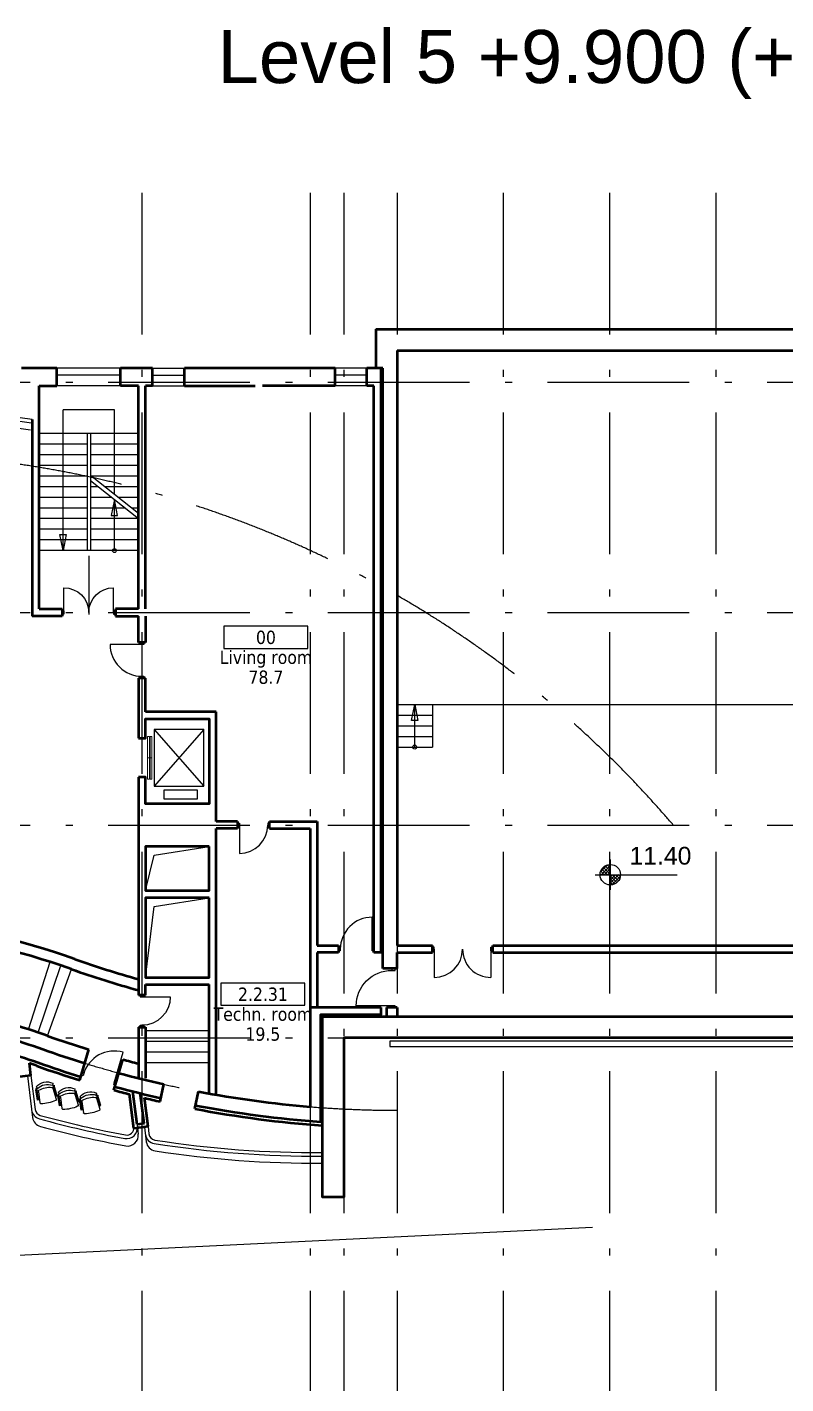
# Model space of a CAD drawing. Header units: millimetres. Extents: x 2558 to 253942, y 1343 to 186042.
# Drawn here: x 45200 to 66615, y 52953 to 91247 of the extents above; entities that cross this region are included whole.
import ezdxf
from ezdxf.enums import TextEntityAlignment as Align

# ---------------------------------------------------------------- set-up
doc = ezdxf.new("R2010")
doc.units = ezdxf.units.MM
doc.linetypes.add('DOGSL_1', pattern=[0])
doc.linetypes.add('OSY', pattern=[6200, 4000, -1000, 200, -1000])
for name, color, linetype in [('axes', 40, 'OSY'), ('DV', 70, 'Continuous'), ('F', 4, 'Continuous'), ('Furniture', 61, 'Continuous'), ('Light tech', 30, 'Continuous'), ('P', 3, 'Continuous'), ('T-EXPL pom', 9, 'Continuous'), ('Text', 179, 'Continuous')]:
    doc.layers.add(name, color=color, linetype=linetype)
doc.layers.add('hide', color=61, linetype='Continuous', lineweight=5, plot=False)
doc.layers.add('Kolumns', color=5, linetype='Continuous', lineweight=50)
doc.layers.add('ST', color=5, linetype='Continuous', lineweight=50)
doc.styles.add('DIM100', font='arial.ttf')
doc.styles.add('dim200', font='arial.ttf')
doc.styles.add('EXPL', font='tahoma.ttf')

# ---------------------------------------------------------------- blocks, each defined once
blk = doc.blocks.new('otmetka')
for p, q in [((0, 426), (0, -426)), ((-426, 0), (1885, 0))]:
    blk.add_line(p, q)
at = {"color": 0}
for p, q in [((-262, 0), (-286, 24)), ((-277, 77), (-76, 278)), ((-172, 0), (-270, 98)), ((-263, 0), (1, 264)), ((-81, 0), (-240, 158)), ((1, 8), (-198, 208)), ((-172, 0), (1, 173)), ((1, 99), (-147, 247)), ((1, 189), (-85, 275)), ((-82, 0), (1, 83)), ((1, -234), (235, 0)), ((1, -144), (145, 0)), ((1, -53), (54, 0)), ((230, -175), (54, 0)), ((264, -119), (145, 0)), ((285, -49), (235, 0)), ((185, -221), (1, -37)), ((131, -257), (1, -128)), ((64, -281), (1, -218)), ((40, -285), (286, -39))]:
    blk.add_line(p, q, dxfattribs=at)
blk.add_circle((0, 0), 288)
blk = doc.blocks.new('77')
at = {"layer": 'DV'}
for p, q in [((50, 0), (50, -700)), ((1450, 0), (1450, -700))]:
    blk.add_line(p, q, dxfattribs=at)
for points in [[(50, 50), (0, 50), (0, -50), (50, -50)], [(1450, 50), (1500, 50), (1500, -50), (1450, -50)]]:
    blk.add_lwpolyline(points, close=True, dxfattribs=at)
for centre, start, end in [((50, 0), 270, 0), ((1450, 0), 180, 270)]:
    blk.add_arc(centre, 700, start, end, dxfattribs=at)
blk = doc.blocks.new('90')
at = {"layer": 'DV'}
blk.add_line((50, 0), (50, -900), dxfattribs=at)
for points in [[(50, 50), (50, -50), (0, -50), (0, 50)], [(1000, 50), (1000, -50), (950, -50), (950, 50)]]:
    blk.add_lwpolyline(points, close=True, dxfattribs=at)
blk.add_arc((50, 0), 900, 270, 0, dxfattribs=at)
blk = doc.blocks.new('100')
at = {"layer": 'DV'}
blk.add_line((50, -50), (50, -1050), dxfattribs=at)
for points in [[(50, 50), (50, -50), (0, -50), (0, 50)], [(1100, 50), (1100, -50), (1050, -50), (1050, 50)]]:
    blk.add_lwpolyline(points, close=True, dxfattribs=at)
blk.add_arc((50, -50), 1000, 270, 0, dxfattribs=at)
blk = doc.blocks.new('88')
at = {"layer": 'DV'}
for p, q in [((0, -50), (800, -50)), ((0, -1650), (800, -1650))]:
    blk.add_line(p, q, dxfattribs=at)
for points in [[(-50, -50), (-50, 0), (50, 0), (50, -50)], [(-50, -1650), (-50, -1700), (50, -1700), (50, -1650)]]:
    blk.add_lwpolyline(points, close=True, dxfattribs=at)
for centre, start, end in [((0, -50), 270, 0), ((0, -1650), 0, 90)]:
    blk.add_arc(centre, 800, start, end, dxfattribs=at)
blk = doc.blocks.new('A$C61B65F7C')
at = {"layer": 'hide'}
for points in [[(-1900, 1740), (-1300, 1740), (-1300, 1690), (-1900, 1690)], [(-1900, 1670), (-1300, 1670), (-1300, 1620), (-1900, 1620)], [(-700, 1740), (-1300, 1740), (-1300, 1690), (-700, 1690)], [(-700, 1669), (-1300, 1669), (-1300, 1619), (-700, 1619)]]:
    blk.add_lwpolyline(points, close=True, dxfattribs=at)
at = {"layer": 'P'}
blk.add_lwpolyline([(-2100, 1550), (-500, 1550), (-500, 150), (-2100, 150), (-2100, 1550), (-500, 150), (-2100, 150), (-500, 1550)], dxfattribs=at)
blk.add_lwpolyline([(-387, 1277), (-137, 1277), (-137, 327), (-387, 327)], close=True, dxfattribs=at)
at = {"layer": 'ST'}
blk.add_lwpolyline([(-1850, 2000), (-1850, 1800), (-2400, 1800), (-2400, 0), (0, 0), (0, 1800), (-750, 1800), (-750, 2000)], dxfattribs=at)
blk = doc.blocks.new('80')
at = {"layer": 'DV'}
blk.add_line((50, 0), (50, -800), dxfattribs=at)
for points in [[(50, 50), (50, -50), (0, -50), (0, 50)], [(850, 50), (850, -50), (900, -50), (900, 50)]]:
    blk.add_lwpolyline(points, close=True, dxfattribs=at)
blk.add_arc((50, 0), 800, 270, 0, dxfattribs=at)
blk = doc.blocks.new('nomkom')
blk.add_lwpolyline([(-950, 0), (950, 0), (950, 500), (-950, 500)], close=True)
at = {"style": 'EXPL'}
for tag, height, p in [('NO_LEGEND', 300, (0, 100)), ('ROOM_NAME', 200, (0, -350)), ('AREA', 300, (0, -800))]:
    blk.add_attdef(tag, text='', height=height, dxfattribs=at).set_placement(p, align=Align.CENTER)
blk = doc.blocks.new('C430')
at = {"linetype": 'DOGSL_1'}
for p, q in [((82, 190), (-210, 216)), ((211, 220), (160, 197)), ((82, -190), (-210, -216)), ((211, -220), (160, -197))]:
    blk.add_line(p, q, dxfattribs=at)
at = {"linetype": 'Continuous'}
for p, q in [((-129, 231), (-129, 261)), ((174, 204), (143, 248)), ((-129, -231), (-129, -261)), ((174, -204), (143, -248))]:
    blk.add_line(p, q, dxfattribs=at)
for p, q in [((-129, 261), (140, 242)), ((-129, 231), (165, 212)), ((-129, -231), (165, -212)), ((-129, -261), (140, -242))]:
    blk.add_line(p, q)
for centre, radius, start, end in [((685, 0), 947, 168.423, 191.577), ((-76, 0), 361, 322.5632, 37.4365)]:
    blk.add_arc(centre, radius, start, end)
at = {"linetype": 'DOGSL_1'}
for centre, radius, start, end in [((-173, 159), 76.7, 142.3214, 155.7722), ((-212, 189), 27.4, 86.0279, 142.3212), ((77, 154), 36.8, 56.371, 82.2515), ((81, 157), 32.5, 24.2753, 58.9946), ((-173, -159), 76.7, 204.2278, 217.6786), ((-212, -189), 27.4, 217.6788, 273.9721), ((77, -154), 36.8, 277.7485, 303.629), ((81, -157), 32.5, 301.0054, 335.7247)]:
    blk.add_arc(centre, radius, start, end, dxfattribs=at)
at = {"linetype": 'Continuous'}
for centre, radius, start, end in [((-415, 1), 552, 342.0039, 17.8524), ((-150, 0), 368, 327.6371, 32.3629)]:
    blk.add_arc(centre, radius, start, end, dxfattribs=at)

msp = doc.modelspace()

# ---------------------------------------------------------------- linework, layer by layer
at = {"layer": 'axes'}
for p, q in [((48439.6, 86574.4), (48439.6, 2874.4)), ((53189.6, 86574.4), (53189.6, 2874.4)), ((54139.6, 86574.4), (54139.6, 2874.4)), ((55639.6, 86574.4), (55639.6, 2874.4)), ((58639.6, 86574.4), (58639.6, 2874.4)), ((61639.6, 86574.4), (61639.6, 2874.4)), ((4089.6, 81224.4), (113998.8, 81224.4)), ((46939.6, 76324.4), (46939.6, 74670)), ((4089.6, 74724.4), (113998.8, 74724.4)), ((4089.6, 68724.4), (113998.8, 68724.4)), ((4089.6, 62724.4), (113998.8, 62724.4))]:
    msp.add_line(p, q, dxfattribs=at)
at = {"layer": 'axes', "color": 7}
msp.add_line((64639.6, 86574.4), (64639.6, 2874.4), dxfattribs=at)
at = {"layer": 'axes'}
msp.add_lwpolyline([(55639.6, 60674.6, -0.085567), (45644.7, 62397.7, 0.1275351), (36193, 63229.1, 0.8463785), (36193, 35219.6, 0.1275351), (45644.7, 36051, -0.085567), (55639.6, 37774.1, 0.0760907)], format="xyb", dxfattribs=at)
msp.add_arc((40639.6, 49224.4), 30000, 40.5416, 271.14599, dxfattribs=at)
at = {"layer": 'F'}
for p, q in [((47839.6, 81624.4), (46039.6, 81624.4)), ((48739.6, 81624.4), (49639.6, 81624.4)), ((54789.6, 81624.4), (53889.6, 81624.4)), ((47839.6, 81424.4), (46039.6, 81424.4)), ((48739.6, 81424.4), (49639.6, 81424.4)), ((54789.6, 81424.4), (53889.6, 81424.4)), ((47839.6, 81124.4), (46039.6, 81124.4)), ((48739.6, 81124.4), (49639.6, 81124.4)), ((54789.6, 81124.4), (53889.6, 81124.4))]:
    msp.add_line(p, q, dxfattribs=at)
msp.add_arc((40639.6, 49224.4), 31300, 81.36382, 117.06437, dxfattribs=at)
at = {"layer": 'Kolumns'}
for p, q in [((48301.1, 60276.1), (48184.1, 61207.8)), ((48499.5, 60301), (48390.8, 61167.2)), ((48499.5, 60301), (48301.1, 60276.1))]:
    msp.add_line(p, q, dxfattribs=at)
msp.add_lwpolyline([(54139.6, 35724.4), (75139.6, 35724.4), (75139.6, 62724.4), (75139.6, 62724.4), (54139.6, 62724.4), (54139.6, 62724.4), (54139.6, 58224.4), (53539.6, 58224.4), (53539.6, 63324.4), (53539.6, 63324.4), (75739.6, 63324.4), (75739.6, 63324.4), (75739.6, 35124.4), (53539.6, 35124.4), (53539.6, 35124.4), (53539.6, 40224.4), (54139.6, 40224.4), (54139.6, 35724.4)], close=True, dxfattribs=at)
for points in [[(44570.4, 62743.7, -0.0149322), (45644.7, 62397.7, 0.0104673), (46830.8, 62004)], [(44469.3, 62356.6, -0.0147892), (45510.8, 62020.8, 0.0105227), (46719.1, 61619.9)], [(47791, 61725, 0.010906), (49054.4, 61410.1, 0.010906)], [(47679.4, 61340.8, 0.0110168), (48972.7, 61018.5, 0.0110168)], [(50033.3, 61205.8, 0.0266989), (53189.6, 60775.3)], [(49951.6, 60814.2, 0.0295154), (53489.6, 60351.1)]]:
    msp.add_lwpolyline(points, format="xyb", dxfattribs=at)
at = {"layer": 'Light tech'}
msp.add_line((29334.1, 55825), (61156.7, 57378), dxfattribs=at)
at = {"layer": 'P'}
for p, q in [((47664.6, 80449.4), (46214.6, 80449.4)), ((46214.6, 76474.4), (46214.6, 80449.4)), ((47664.6, 78064.4), (47664.6, 80449.4)), ((48339.6, 79774.4), (45539.6, 79774.4)), ((46889.6, 79774.4), (46889.6, 76474.4)), ((46989.6, 79774.4), (46989.6, 76474.4)), ((46889.6, 79474.4), (45539.6, 79474.4)), ((48339.6, 79474.4), (46989.6, 79474.4)), ((46889.6, 79174.4), (45539.6, 79174.4)), ((48339.6, 79174.4), (46989.6, 79174.4)), ((46889.6, 78874.4), (45539.6, 78874.4)), ((46889.6, 78574.4), (45539.6, 78574.4)), ((48339.6, 78874.4), (46989.6, 78874.4)), ((46989.6, 78604.4), (48339.6, 77524.4)), ((46989.6, 78604.4), (48339.6, 77524.4)), ((48339.6, 78574.4), (47027.1, 78574.4)), ((46889.6, 78274.4), (45539.6, 78274.4)), ((46989.6, 78454.4), (48339.6, 77374.4)), ((46989.6, 78454.4), (48339.6, 77374.4)), ((47214.6, 78274.4), (46989.6, 78274.4)), ((47214.6, 78274.4), (46989.6, 78274.4)), ((48339.6, 78274.4), (47402.1, 78274.4)), ((46889.6, 77974.4), (45539.6, 77974.4)), ((47589.6, 77974.4), (46989.6, 77974.4)), ((47664.6, 76474.4), (47664.6, 77914.4)), ((48339.6, 77974.4), (47777.1, 77974.4)), ((46889.6, 77674.4), (45539.6, 77674.4)), ((46889.6, 77374.4), (45539.6, 77374.4)), ((47964.6, 77674.4), (46989.6, 77674.4)), ((48339.6, 77374.4), (46989.6, 77374.4)), ((48339.6, 77674.4), (48152.1, 77674.4)), ((48339.6, 77674.4), (48152.1, 77674.4)), ((46889.6, 77074.4), (45539.6, 77074.4)), ((48339.6, 77074.4), (46989.6, 77074.4)), ((46889.6, 76774.4), (45539.6, 76774.4)), ((48339.6, 76774.4), (46989.6, 76774.4)), ((48339.6, 76474.4), (45539.6, 76474.4)), ((55639.6, 72124.4), (74639.6, 72124.4)), ((56139.6, 70924.4), (56139.6, 72124.4)), ((56639.6, 72124.4), (56639.6, 70924.4)), ((55639.6, 71824.4), (56639.6, 71824.4)), ((55639.6, 71524.4), (56639.6, 71524.4)), ((55639.6, 71224.4), (56639.6, 71224.4)), ((55639.6, 70924.4), (56639.6, 70924.4)), ((45238.4, 62957.7), (45852.1, 64861.2)), ((45238.4, 62957.7), (45852.1, 64861.2)), ((45509.2, 62868.1), (46151, 64762.4)), ((45778.7, 62774.6), (46448.4, 64659.2)), ((45778.7, 62774.6), (46448.3, 64659.2)), ((48539.6, 62924.4), (50339.6, 62924.4)), ((48539.6, 62624.4), (50339.6, 62624.4)), ((48539.6, 62324.4), (50339.6, 62324.4)), ((45305.3, 61660.7), (45425.9, 60699.7)), ((48539.6, 62024.4), (50339.6, 62024.4)), ((45206.1, 61648.3), (45353.7, 60472.5)), ((48301.1, 60276.1), (48335.3, 60003.1)), ((48512, 60201.8), (48563.8, 59788.6)), ((48611.2, 60214.2), (48637.1, 60007.6))]:
    msp.add_line(p, q, dxfattribs=at)
for points in [[(47664.6, 77914.4), (47574.3, 77464.4), (47755, 77464.4)], [(46214.6, 76474.4), (46124.3, 76924.4), (46305, 76924.4)], [(56139.6, 72124.4), (56230, 71674.4), (56049.3, 71674.4)], [(55439.6, 62474.4), (73839.6, 62474.4), (73839.6, 62624.4), (55439.6, 62624.4)]]:
    msp.add_lwpolyline(points, close=True, dxfattribs=at)
for points in [[(48539.6, 66874.4), (48789.6, 67874.4), (50339.6, 68124.4)], [(48539.6, 64424.4), (48789.6, 66424.4), (50339.6, 66674.4)]]:
    msp.add_lwpolyline(points, dxfattribs=at)
for centre in [(47664.6, 76474.4), (56139.6, 70924.4)]:
    msp.add_circle(centre, 56.3, dxfattribs=at)
for centre, radius, start, end in [((40639.6, 49224.4), 31200, 81.36382, 117.01021), ((40639.6, 49224.4), 31000, 81.36382, 116.90908), ((45624.4, 60724.6), 300, 187.15445, 254.59454), ((45624.4, 60724.6), 200, 187.15445, 254.59454), ((53339.6, 88724.4), 29243.3, 254.59454, 259.42895), ((45651.3, 60509.9), 300, 187.15445, 254.75724), ((53339.6, 88724.4), 29343.3, 254.59454, 259.42895), ((53339.6, 88724.4), 29543.3, 254.75724, 259.55416), ((48011.5, 60174), 300, 259.42895, 7.15445), ((48011.5, 60174), 300, 259.42895, 7.15445), ((48011.5, 60174), 200, 259.42895, 7.15445), ((48037.7, 59965.7), 300, 259.55416, 7.15445), ((48835.6, 60032.5), 300, 187.15445, 261.07847), ((48861.5, 59826), 300, 187.15445, 261.19136), ((48835.6, 60032.5), 200, 187.15445, 261.07847), ((53339.6, 88724.4), 29243.3, 261.07847, 270.39186), ((53339.6, 88724.4), 29343.3, 261.07847, 270.39052), ((53339.6, 88724.4), 29543.3, 261.19136, 270.38788)]:
    msp.add_arc(centre, radius, start, end, dxfattribs=at)
at = {"layer": 'ST'}
for p, q in [((55039.6, 82724.4), (75239.6, 82724.4)), ((55039.6, 82724.4), (55039.6, 81624.4)), ((55639.6, 82124.4), (74639.6, 82124.4)), ((55639.6, 82124.4), (55639.6, 65324.4)), ((46039.6, 81624.4), (45039.6, 81624.4)), ((46039.6, 81124.4), (46039.6, 81624.4)), ((47839.6, 81124.4), (47839.6, 81624.4)), ((48739.6, 81624.4), (47839.6, 81624.4)), ((48739.6, 81124.4), (48739.6, 81624.4)), ((53889.6, 81624.4), (49639.6, 81624.4)), ((49639.6, 81124.4), (49639.6, 81624.4)), ((53889.6, 81124.4), (53889.6, 81624.4)), ((55239.6, 81624.4), (54789.6, 81624.4)), ((54789.6, 81124.4), (54789.6, 81624.4)), ((55189.6, 65124.4), (55189.6, 81624.4)), ((55239.6, 64674.4), (55239.6, 81624.4)), ((45539.6, 74824.4), (45539.6, 81124.4)), ((45539.6, 81124.4), (46039.6, 81124.4)), ((48339.6, 81124.4), (47839.6, 81124.4)), ((48339.6, 74824.4), (48339.6, 81124.4)), ((48539.6, 74824.4), (48539.6, 81124.4)), ((48539.6, 76624.4), (48539.6, 81124.4)), ((48739.6, 81124.4), (48539.6, 81124.4)), ((49639.6, 81124.4), (51639.6, 81124.4)), ((53889.6, 81124.4), (51839.6, 81124.4)), ((54989.6, 81124.4), (54789.6, 81124.4)), ((54989.6, 65124.4), (54989.6, 81124.4)), ((45339.6, 80169.5), (45339.6, 74624.4)), ((48539.6, 74824.4), (48539.6, 76424.4)), ((45539.6, 74824.4), (46189.6, 74824.4)), ((46189.6, 74824.4), (46189.6, 74624.4)), ((48339.6, 74824.4), (47689.6, 74824.4)), ((47689.6, 74824.4), (47689.6, 74624.4)), ((46189.6, 74624.4), (45339.6, 74624.4)), ((47689.6, 74624.4), (48339.6, 74624.4)), ((48339.6, 72874.4), (48339.6, 71174.4)), ((48539.6, 72874.4), (48339.6, 72874.4)), ((48539.6, 71924.4), (48539.6, 72874.4)), ((50539.6, 71924.4), (48539.6, 71924.4)), ((50539.6, 68824.4), (50539.6, 71924.4)), ((48339.6, 70074.4), (48339.6, 63924.4)), ((50539.6, 61113.5), (50539.6, 68624.4)), ((52039.6, 68824.4), (53389.6, 68824.4)), ((52039.6, 68624.4), (53189.6, 68624.4)), ((53189.6, 68624.4), (53189.6, 63574.4)), ((53389.6, 68824.4), (53389.6, 65324.4)), ((53389.6, 65324.4), (53989.6, 65324.4)), ((53389.6, 65124.4), (53389.6, 63574.4)), ((55189.6, 65124.4), (54989.6, 65124.4)), ((55639.6, 65324.4), (56639.6, 65324.4)), ((55639.6, 64674.4), (55639.6, 65124.4)), ((55639.6, 65124.4), (56639.6, 65124.4)), ((56639.6, 65124.4), (56639.6, 65324.4)), ((58339.6, 65324.4), (70939.6, 65324.4)), ((58339.6, 65124.4), (58339.6, 65324.4)), ((58339.6, 65124.4), (70939.6, 65124.4)), ((55639.6, 64674.4), (55239.6, 64674.4)), ((48539.6, 64224.4), (50339.6, 64224.4)), ((48539.6, 63924.4), (48539.6, 64224.4)), ((50339.6, 61148.9), (50339.6, 64224.4)), ((48539.6, 63924.4), (48339.6, 63924.4)), ((55639.6, 63574.4), (55339.6, 63574.4)), ((55339.6, 63574.4), (55339.6, 63324.4)), ((55639.6, 63574.4), (55639.6, 63324.4)), ((48339.6, 63024.4), (48339.6, 61581)), ((48339.6, 63024.4), (48539.6, 63024.4)), ((48539.6, 63024.4), (48539.6, 61581)), ((46691.2, 61523.8), (46942.4, 62388.2)), ((47651.5, 61244.8), (47902.7, 62109.1)), ((45305.3, 61660.7), (44908.4, 61610.9)), ((45305.3, 61660.7), (45262.5, 62001.4)), ((48952.3, 60920.6), (49054.4, 61410.1)), ((48214.3, 60164.4), (48093.4, 61127.8)), ((48611.2, 60214.2), (48509.5, 61024.1)), ((49931.2, 60716.3), (50033.3, 61205.8)), ((48611.2, 60214.2), (48214.3, 60164.4))]:
    msp.add_line(p, q, dxfattribs=at)
at = {"layer": 'ST', "linetype": 'Continuous'}
for p, q in [((48339.6, 73874.4), (48339.6, 74624.4)), ((48539.6, 74624.4), (48539.6, 73874.4)), ((48539.6, 73874.4), (48339.6, 73874.4)), ((51139.6, 68824.4), (50539.6, 68824.4)), ((51139.6, 68624.4), (50539.6, 68624.4)), ((51139.6, 68824.4), (51139.6, 68624.4)), ((52039.6, 68624.4), (52039.6, 68824.4)), ((53989.6, 65124.4), (53389.6, 65124.4)), ((53989.6, 65324.4), (53989.6, 65124.4))]:
    msp.add_line(p, q, dxfattribs=at)
at = {"layer": 'ST'}
for points in [[(50339.6, 68124.4), (48539.6, 68124.4), (48539.6, 66874.4), (50339.6, 66874.4)], [(50339.6, 66674.4), (48539.6, 66674.4), (48539.6, 64424.4), (50339.6, 64424.4)]]:
    msp.add_lwpolyline(points, close=True, dxfattribs=at)
for points in [[(55189.6, 63574.4), (53189.6, 63574.4), (53189.6, 60775.3)], [(53489.6, 60351.1), (53489.6, 63374.4), (55189.6, 63374.4), (55189.6, 63574.4)]]:
    msp.add_lwpolyline(points, dxfattribs=at)
for points in [[(47896.2, 62110.9, 0.0038936), (48339.6, 61993.7, 0.0038936)], [(49931.2, 60716.3, 0.030001), (53539.6, 60247.4, 0.030001)]]:
    msp.add_lwpolyline(points, format="xyb", dxfattribs=at)
for centre, radius, start, end in [((39315.6, 44586.7), 21602.1, 70.43734, 83.44602), ((39315.6, 44586.7), 21302.1, 70.43732, 83.40226), ((55639.6, 90524.4), 27149.7, 250.43714, 254.40241), ((55639.6, 90524.4), 27449.7, 250.43714, 254.57714), ((39315.6, 44586.9), 19301.9, 70.43717, 73.89053), ((55639.6, 90524.4), 29449.7, 250.43714, 252.82295), ((39315.6, 44587), 18401.8, 70.43709, 71.1453), ((55639.6, 90524.4), 30349.7, 250.43714, 252.8518), ((55639.6, 90524.4), 30349.7, 254.73974, 255.60273), ((55639.6, 90524.4), 30349.7, 256.4124, 257.27075)]:
    msp.add_arc(centre, radius, start, end, dxfattribs=at)

# ---------------------------------------------------------------- block references
at = {"layer": 'DV', "xscale": -1}
for name, p, rotation in [('77', (46189.6, 74724.4), 180), ('80', (48439.6, 63924.4), 90)]:
    msp.add_blockref(name, p, dxfattribs=dict(at, rotation=rotation))
at = {"layer": 'DV', "linetype": 'Continuous'}
for name, p, rotation in [('90', (48439.6, 73874.4), 270), ('90', (54989.6, 65224.4), 180), ('88', (58339.6, 65224.4), 270)]:
    msp.add_blockref(name, p, dxfattribs=dict(at, rotation=rotation))
msp.add_blockref('80', (51139.6, 68724.4), dxfattribs=at)
at = {"layer": 'DV', "linetype": 'Continuous', "xscale": -1, "rotation": 270}
msp.add_blockref('100', (55539.6, 63574.4), dxfattribs=at)
at = {"layer": 'DV', "rotation": 163.7957697369244}
msp.add_blockref('90', (47706.1, 61432.9), dxfattribs=at)
at = {"layer": 'Furniture', "linetype": 'Continuous', "lineweight": 0, "xscale": -1.096913903037918, "yscale": 1.096913903485984, "zscale": 1.096913902858285, "rotation": 282.4633676952453}
for p in [(45739.9, 61163.1), (46360.3, 61001.6), (46970.3, 60881.7)]:
    msp.add_blockref('C430', p, dxfattribs=at)
at = {"layer": 'P', "linetype": 'Continuous', "xscale": -1, "rotation": 90}
msp.add_blockref('A$C61B65F7C', (50339.6, 69324.4), dxfattribs=at)
at = {"layer": 'T-EXPL pom'}
ref = msp.add_blockref('nomkom', (51939.6, 73711.9), dxfattribs=dict(at, xscale=1.25, yscale=1.25, zscale=1.25))
ref.add_attrib('ПЛОЩАДЬ', '78.7', dxfattribs={"layer": '0', "height": 375, "style": 'EXPL'}).set_placement((51939.6, 72711.9), align=Align.CENTER)
ref.add_attrib('НОМЕР_ПО_ЭКСПЛИКАЦИИ', '00', dxfattribs={"layer": '0', "height": 375, "style": 'EXPL'}).set_placement((51939.6, 73836.9), align=Align.CENTER)
ref.add_attrib('НАИМЕНОВАНИЕ_ПОМЕЩЕНИЯ', 'Living room', dxfattribs={"layer": '0', "height": 375, "style": 'EXPL'}).set_placement((51939.6, 73274.4), align=Align.CENTER)
ref = msp.add_blockref('nomkom', (51854.6, 63638.7), dxfattribs=dict(at, xscale=1.25, yscale=1.25, zscale=1.25))
ref.add_attrib('ПЛОЩАДЬ', '19.5', dxfattribs={"layer": '0', "height": 375, "style": 'EXPL'}).set_placement((51854.6, 62638.7), align=Align.CENTER)
ref.add_attrib('НОМЕР_ПО_ЭКСПЛИКАЦИИ', '2.2.31', dxfattribs={"layer": '0', "height": 375, "style": 'EXPL'}).set_placement((51854.6, 63763.7), align=Align.CENTER)
ref.add_attrib('НАИМЕНОВАНИЕ_ПОМЕЩЕНИЯ', 'Techn. room', dxfattribs={"layer": '0', "height": 375, "style": 'EXPL'}).set_placement((51854.6, 63201.2), align=Align.CENTER)
at = {"layer": 'Text', "lineweight": 0}
msp.add_blockref('otmetka', (61660.2, 67324.4), dxfattribs=at)

# ---------------------------------------------------------------- texts
at = {"layer": 'Text', "style": 'dim200'}
msp.add_text('Level 5 +9.900 (+10.800)', height=1500, dxfattribs=at).set_placement((62284.8, 89667.4), align=Align.CENTER)
at = {"layer": 'Text', "style": 'DIM100'}
msp.add_text('11.40', height=500, dxfattribs=at).set_placement((62201.2, 67609.9))

doc.saveas('drawing.dxf')
